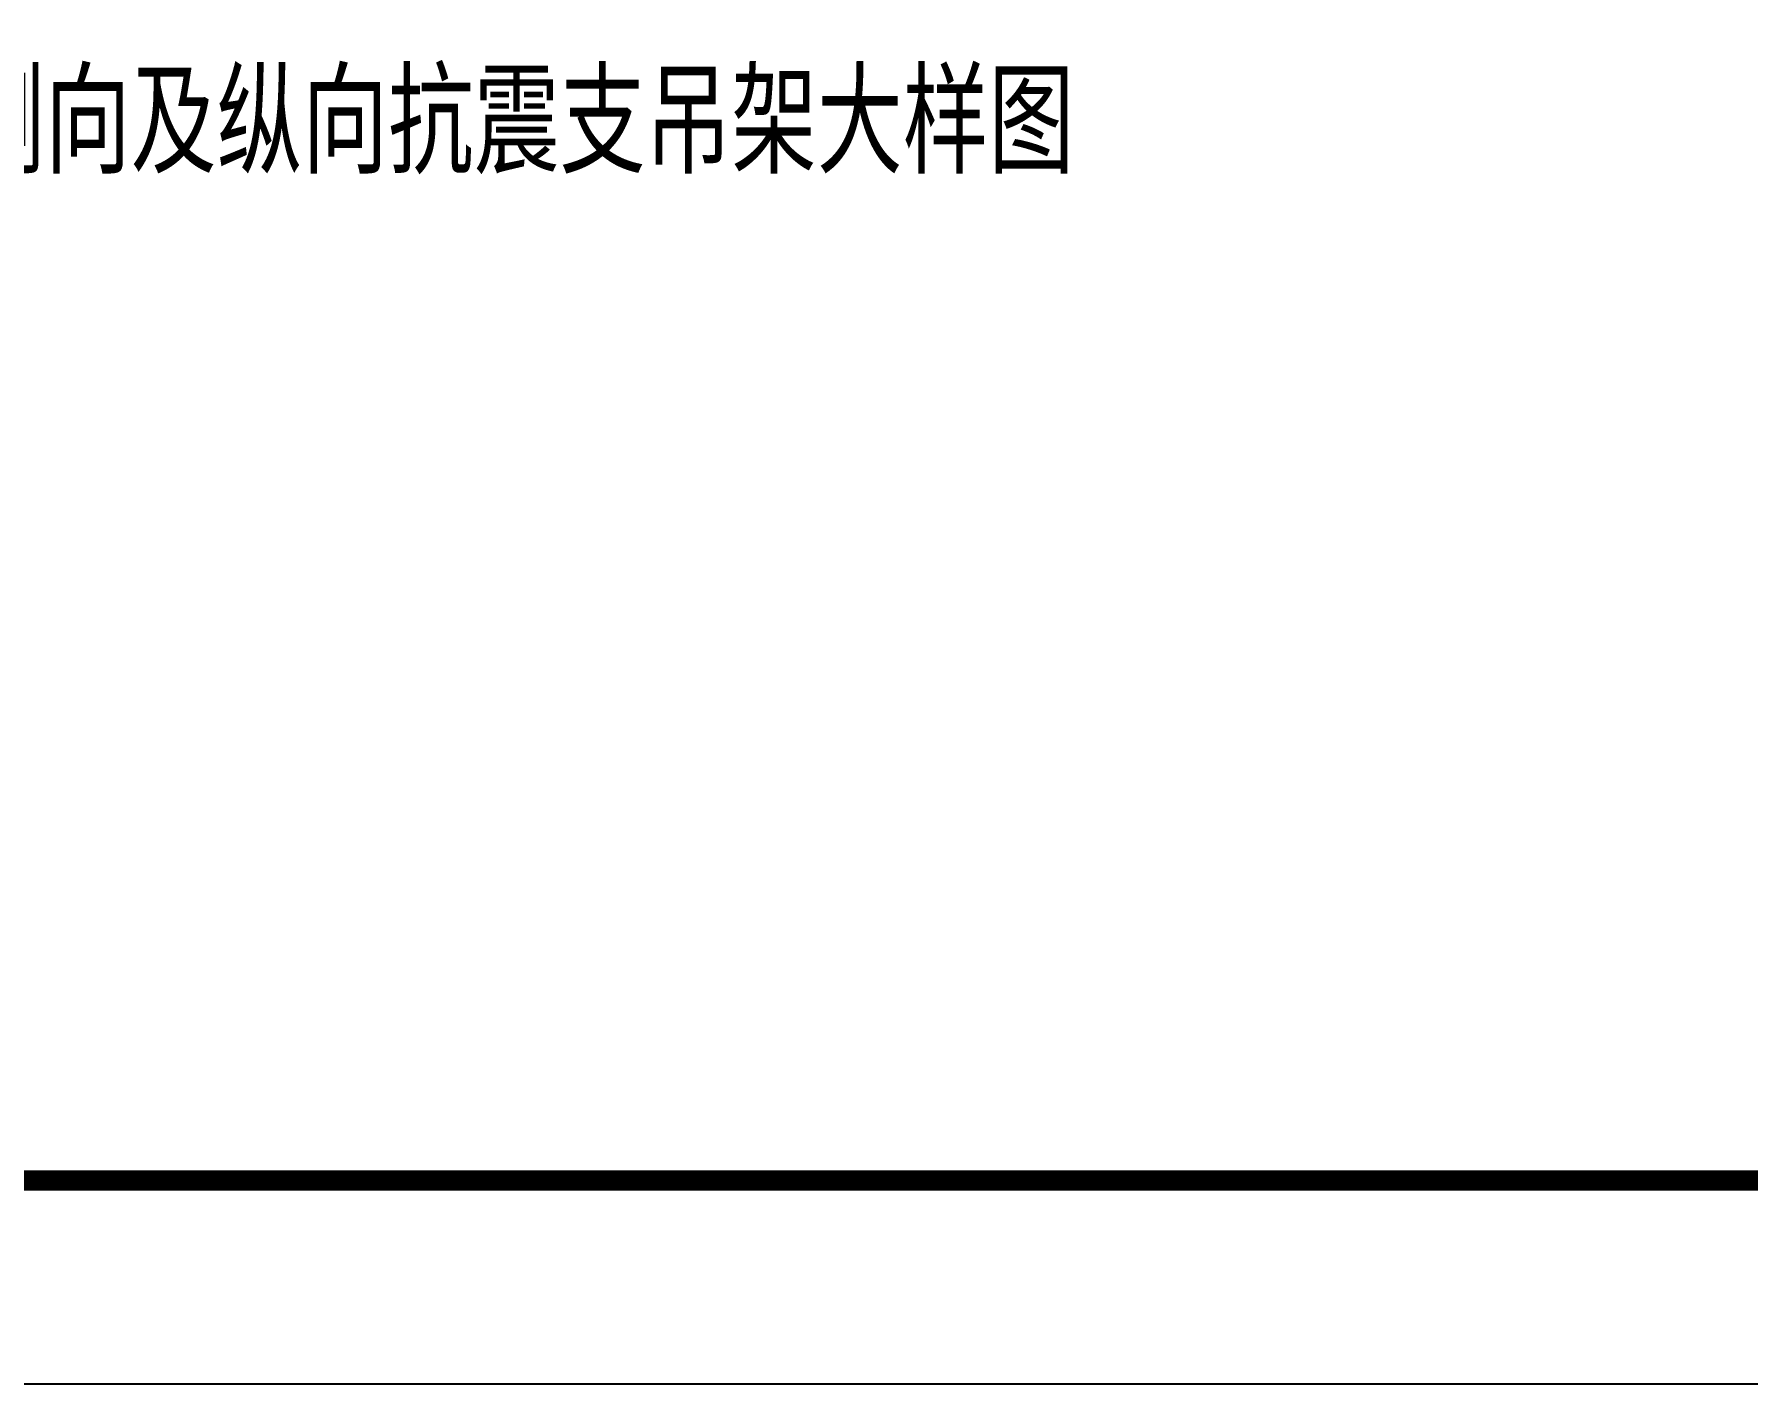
# Model space of a CAD drawing. Header units: millimetres. Extents: x -633009578 to 5705885, y -633235091 to 2571734.
# Drawn here: x 2466355 to 2474792, y 1986571 to 1993216 of the extents above; entities that cross this region are included whole.
import ezdxf
from ezdxf.enums import TextEntityAlignment as Align

# ---------------------------------------------------------------- set-up
doc = ezdxf.new("R2010")
doc.units = ezdxf.units.MM
doc.header["$LTSCALE"] = 1000
doc.header["$MEASUREMENT"] = 0
doc.layers.get('0').update_dxf_attribs({"color": 9})
for name, color, linetype in [('E-电气说明文字', 3, 'Continuous'), ('设备-箱柜', 3, 'Continuous'), ('院图签、封面151013$0$PUB_TITLE', 153, 'Continuous'), ('院图签、封面151013$0$图签文字', 4, 'Continuous')]:
    doc.layers.add(name, color=color, linetype=linetype)
doc.styles.add('TSSD_Dimension', font='simhei.ttf', dxfattribs={"width": 0.707, "bigfont": 'hztxt.shx'})
doc.styles.add('院图签、封面151013$0$-宋体', font='simhei.ttf', dxfattribs={"width": 0.8})

# ---------------------------------------------------------------- blocks, each defined once
blk = doc.blocks.new('G$CF4FACE3C')
at = {"layer": 'E-电气说明文字', "color": 3, "style": 'TSSD_Dimension', "width": 0.7}
blk.add_text('电线桥架侧向及纵向抗震支吊架大样图', height=400, dxfattribs=at).set_placement((-749.6, -3523))
blk = doc.blocks.new('建筑图框_A0')
at = {"layer": '院图签、封面151013$0$PUB_TITLE'}
blk.add_lwpolyline([(0, 0), (118900, 0), (118900, 84100), (0, 84100)], close=True, dxfattribs=at)
at = {"layer": '院图签、封面151013$0$PUB_TITLE', "const_width": 100}
blk.add_lwpolyline([(2500, 1000), (117900, 1000), (117900, 83100), (2500, 83100)], close=True, dxfattribs=at)
at = {"layer": '院图签、封面151013$0$图签文字', "color": 6, "style": '院图签、封面151013$0$-宋体'}
for tag, height, width, p in [('工程主持人', 400, 0.8, (114688.1, 36699.6)), ('审定', 400, 0.8, (114688.1, 35899.6)), ('审核', 400, 0.8, (114688.1, 35099.6)), ('专业负责人', 400, 0.8, (114688.1, 34299.6)), ('校对', 400, 0.8, (114688.1, 33499.6)), ('设计', 400, 0.8, (114688.1, 32699.6)), ('方案设计人', 400, 0.8, (114688.1, 31900.4)), ('工程编号', 300, 0.7, (115738.1, 8700.4)), ('版次', 300, 0.7, (113538.1, 3005.7)), ('日期', 300, 0.7, (116838.1, 3000.2)), ('图号', 200, 0.7, (117338.1, 2400.1)), ('比例', 300, 0.7, (113538.1, 2200.2)), ('图号_X施', 300, 0.7, (116338.1, 2200.2)), ('图号_总数', 200, 0.7, (117338.1, 2000.1))]:
    blk.add_attdef(tag, text='', height=height, dxfattribs=dict(at, width=width)).set_placement(p, align=Align.MIDDLE_CENTER)
at = {"layer": '院图签、封面151013$0$图签文字', "color": 6, "style": '院图签、封面151013$0$-宋体', "width": 0.7}
for tag, p in [('建设单位_001', (115735.9, 7446.2)), ('工程名称_001', (115733.5, 6045.4)), ('图名_001', (114542.9, 4059.7))]:
    blk.add_attdef(tag, p, '', height=300, dxfattribs=at)

msp = doc.modelspace()

# ---------------------------------------------------------------- block references
at = {"xscale": 1.10592, "yscale": 1.10592, "zscale": 1.10592}
msp.add_blockref('G$CF4FACE3C', (2465124.5, 1996473.9, -46.1), dxfattribs=at)
at = {"layer": '设备-箱柜'}
msp.add_blockref('建筑图框_A0', (2425455.3, 1986571.4), dxfattribs=at)

doc.saveas('drawing.dxf')
